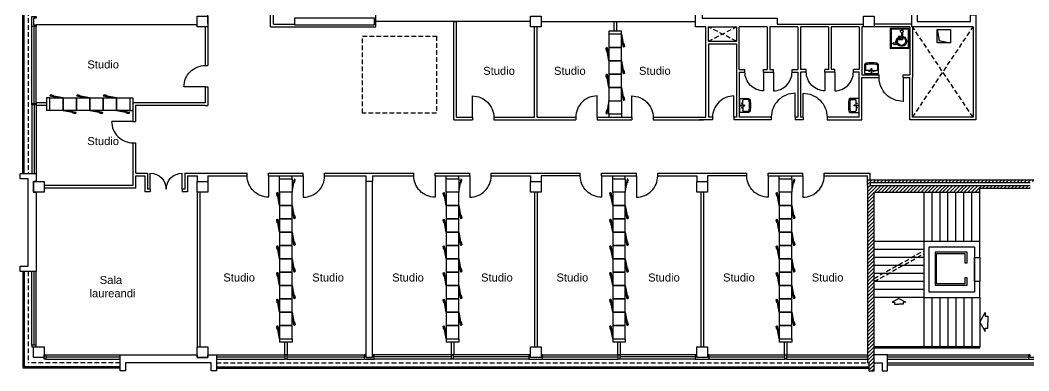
# Model space of a CAD drawing. Header units: millimetres. Extents: x 1523 to 2870, y 1212 to 1902.
# Drawn here: x 1570.4 to 1948.3, y 1512.1 to 1643.6 of the extents above; entities that cross this region are included whole.
import ezdxf

# ---------------------------------------------------------------- set-up
doc = ezdxf.new("R2010")
doc.units = ezdxf.units.MM
for name, pattern in [('CONTINUA', [0]), ('HIDDEN', [0.375, 0.25, -0.125]), ('TRATTEGGIATA2', [0.375, 0.25, -0.125])]:
    doc.linetypes.add(name, pattern=pattern)
for name, color, linetype in [('arredi', 143, 'Continuous'), ('CPI', 6, 'Continuous'), ('PROIEZIONI', 4, 'CONTINUA'), ('RETINI', 8, 'Continuous'), ('SEZIONI', 7, 'Continuous'), ('TESTO', 7, 'Continuous')]:
    doc.layers.add(name, color=color, linetype=linetype)
doc.styles.add('Arial', font='Arial.ttf')

# ---------------------------------------------------------------- blocks, each defined once
blk = doc.blocks.new('ED003', base_point=(0.838, 5.982))
for p, q in [((0.838, 5.982), (0.838, 6.482)), ((1.838, 5.982), (1.838, 6.482))]:
    blk.add_line(p, q)
for centre, start, end in [((0.838, 5.982), 0, 90), ((1.838, 5.982), 90, 180)]:
    blk.add_arc(centre, 0.5, start, end)
blk = doc.blocks.new('MODULOPARETEATTREZZATA')
at = {"linetype": 'Continuous'}
for p, q in [((47, 0), (0, 0)), ((0, 0), (0, -50)), ((47, 0), (56.2, -49.1)), ((47, -50), (47, 0)), ((54.3, -49.5), (47, -10.8)), ((54.9, -35.7), (55.9, -35.5)), ((57.1, -47.5), (54.9, -35.7)), ((55.9, -35.5), (58.1, -47.3)), ((0, -50), (47, -50)), ((56.2, -49.1), (54.3, -49.5)), ((58.1, -47.3), (57.1, -47.5))]:
    blk.add_line(p, q, dxfattribs=at)
blk = doc.blocks.new('ED001', base_point=(1.838, 7.784))
blk.add_line((1.838, 7.784), (1.838, 8.781))
blk.add_arc((1.836, 7.784), 0.998, 89.8816, 180)
blk = doc.blocks.new('HANDICAP')
for p, q in [((0, 13), (1, 13)), ((0, 13), (0, 11.917)), ((0.042, 12.958), (0.958, 12.958)), ((0.042, 12.958), (0.042, 11.958)), ((0.958, 12.958), (0.958, 11.958)), ((1, 13), (1, 11.917)), ((0.308, 12.571), (0.308, 12.513)), ((0.342, 12.778), (0.342, 12.392)), ((0.4, 12.764), (0.4, 12.571)), ((0.4, 12.571), (0.587, 12.571)), ((0.4, 12.513), (0.4, 12.45)), ((0.4, 12.513), (0.587, 12.513)), ((0.4, 12.45), (0.658, 12.45)), ((0.587, 12.571), (0.587, 12.513)), ((0.658, 12.45), (0.752, 12.185)), ((0, 11.917), (1, 11.917)), ((0.042, 11.958), (0.958, 11.958)), ((0.342, 12.392), (0.617, 12.392)), ((0.617, 12.392), (0.717, 12.108)), ((0.618, 12.288), (0.649, 12.199)), ((0.717, 12.108), (0.867, 12.167)), ((0.752, 12.185), (0.846, 12.221)), ((0.867, 12.167), (0.846, 12.221))]:
    blk.add_line(p, q)
for centre, radius, start, end in [((0.398, 12.311), 0.275, 109.0883, 335.8906), ((0.398, 12.311), 0.221, 114.0315, 353.9362), ((0.387, 12.837), 0.075, 280.1076, 232.9666)]:
    blk.add_arc(centre, radius, start, end)
blk = doc.blocks.new('SANI202R')
for p, q in [((0.158, 0), (0.158, 0.232)), ((0.158, 0), (0.158, -0.232)), ((0.393, 0.282), (0.208, 0.282)), ((0.393, -0.282), (0.208, -0.282))]:
    blk.add_line(p, q)
blk.add_lwpolyline([(0.02, 0.305), (0.02, 0), (0.02, -0.305, 0.270322), (0.036, -0.325, 0.012971), (0.431, -0.325, 0.351801), (0.504, -0.25, 0.023121), (0.515, 0, 0.023121), (0.504, 0.25, 0.351801), (0.431, 0.325, 0.012971), (0.036, 0.325, 0.270322)], format="xyb", close=True)
for centre, radius in [((0.086, 0), 0.0175), ((0.117, 0.1), 0.015), ((0.23, 0), 0.023), ((0.117, -0.1), 0.015)]:
    blk.add_circle(centre, radius)
for centre, radius, start, end in [((0.208, 0.232), 0.05, 90, 180), ((0.398, 0.233), 0.0491, 20.305, 95.8759), ((-2.256, 0.008), 2.711, 359.8359, 5.134), ((-2.256, -0.008), 2.711, 354.866, 0.1641), ((0.208, -0.232), 0.05, 180, 270), ((0.398, -0.233), 0.0491, 264.1241, 339.695)]:
    blk.add_arc(centre, radius, start, end)
blk = doc.blocks.new('FUMI')
at = {"layer": 'CPI', "ltscale": 0.5}
blk.add_hatch(color=8, dxfattribs=at).paths.add_polyline_path([(7.2, 8.2), (0, 50), (0, 0), (50, 0)])
at = {"layer": 'CPI', "color": 8, "ltscale": 0.5}
for p, q in [((0, 0), (0, 50)), ((0, 50), (7.2, 8.2)), ((0, 50), (50, 50)), ((50, 50), (50, 0)), ((50, 0), (0, 0)), ((7.2, 8.2), (50, 0))]:
    blk.add_line(p, q, dxfattribs=at)

msp = doc.modelspace()

# ---------------------------------------------------------------- hatches: boundary and pattern name
at = {"layer": 'RETINI', "true_color": 0x9e004f}
h = msp.add_hatch(dxfattribs=at)
h.set_pattern_fill('ANSI31', color=234, scale=0.3)
h.set_pattern_definition([(45, (-291938.13885, 424269.952), (-0.673519209, 0.673519209), [])])
h.paths.add_polyline_path([(1929.91, 1580.61), (1948.72, 1580.61), (1948.72, 1581.61), (1888.82, 1581.61), (1888.82, 1582.61), (1948.72, 1582.61), (1948.72, 1583.11), (1952.72, 1583.11), (1952.72, 1582.61), (1957.07, 1582.61), (1957.07, 1581.61), (1952.72, 1581.61), (1952.72, 1580.61), (1958.07, 1580.61), (1958.07, 1583.61), (1888.82, 1583.61), (1887.82, 1583.61), (1887.82, 1581.61), (1887.82, 1517.11), (1887.82, 1515.11), (1888.32, 1515.11), (1888.32, 1512.11), (1890.32, 1512.11), (1890.32, 1515.11), (1890.32, 1518.11), (1890.32, 1520.61), (1890.32, 1521.11), (1890.32, 1579.11), (1929.91, 1579.11)])
h.paths.add_polyline_path([(1982.42, 1583.61), (1981.42, 1583.61), (1976.07, 1583.61), (1976.07, 1580.61), (1981.42, 1580.61), (1981.42, 1550.11), (1973.36, 1550.11), (1973.36, 1518.11), (1974.36, 1518.11), (1974.36, 1549.11), (1982.42, 1549.11)])
h.paths.add_polyline_path([(1977.07, 1581.61), (1977.07, 1582.61), (1981.42, 1582.61), (1981.42, 1581.61)], flags=16)

# ---------------------------------------------------------------- linework, layer by layer
at = {"layer": 'arredi', "ltscale": 0.5}
for p, q in [((1795.67, 1639.55), (1790.97, 1639.55)), ((1790.97, 1639.55), (1790.97, 1638.4)), ((1795.67, 1638.4), (1795.67, 1639.55))]:
    msp.add_line(p, q, dxfattribs=at)
at = {"layer": 'arredi'}
for p, q in [((1581.44, 1614.47), (1580.26, 1614.47)), ((1580.26, 1614.47), (1580.26, 1609.77)), ((1611.44, 1614.47), (1612.62, 1614.47)), ((1612.62, 1614.47), (1612.62, 1609.77)), ((1581.44, 1609.77), (1580.26, 1609.77)), ((1611.44, 1609.77), (1612.62, 1609.77)), ((1790.97, 1608.4), (1790.97, 1607.21)), ((1795.67, 1608.4), (1795.67, 1607.21)), ((1667.57, 1584.07), (1667.57, 1585.21)), ((1672.27, 1584.07), (1672.27, 1585.21)), ((1729.97, 1584.07), (1729.97, 1585.21)), ((1734.67, 1584.07), (1734.67, 1585.21)), ((1792.37, 1584.07), (1792.37, 1585.21)), ((1797.07, 1584.07), (1797.07, 1585.21)), ((1854.77, 1584.07), (1854.77, 1585.21)), ((1859.47, 1584.07), (1859.47, 1585.21)), ((1667.57, 1524.07), (1667.57, 1522.92)), ((1672.27, 1524.07), (1672.27, 1522.92)), ((1729.97, 1524.07), (1729.97, 1522.92)), ((1734.67, 1524.07), (1734.67, 1522.92)), ((1792.37, 1524.07), (1792.37, 1522.92)), ((1797.07, 1524.07), (1797.07, 1522.92)), ((1854.77, 1524.07), (1854.77, 1522.92)), ((1859.47, 1524.07), (1859.47, 1522.92)), ((1672.27, 1522.92), (1667.57, 1522.92)), ((1734.67, 1522.92), (1729.97, 1522.92)), ((1797.07, 1522.92), (1792.37, 1522.92)), ((1859.47, 1522.92), (1854.77, 1522.92))]:
    msp.add_line(p, q, dxfattribs=at)
at = {"layer": 'PROIEZIONI', "ltscale": 0.5}
for p, q in [((1571.39, 1586.13), (1571.39, 1828.1)), ((1571.83, 1586.13), (1571.83, 1828.1)), ((1574.76, 1612.42), (1574.76, 1641.27)), ((1575.56, 1612.42), (1575.56, 1641.27)), ((1576.36, 1612.42), (1576.36, 1641.27)), ((1761.52, 1643.12), (1703.62, 1643.12)), ((1765.52, 1643.12), (1823.42, 1643.12)), ((1574.76, 1611.82), (1574.76, 1586.13)), ((1575.56, 1611.82), (1575.56, 1586.13)), ((1576.36, 1611.82), (1576.36, 1586.13)), ((1908.91, 1579.11), (1908.91, 1560.61)), ((1911.91, 1579.11), (1911.91, 1560.61)), ((1914.91, 1579.11), (1914.91, 1560.61)), ((1917.91, 1560.61), (1917.91, 1579.11)), ((1920.91, 1560.61), (1920.91, 1579.11)), ((1923.91, 1560.61), (1923.91, 1579.11)), ((1926.91, 1560.61), (1926.91, 1579.11)), ((1929.91, 1560.61), (1929.91, 1579.11)), ((1908.91, 1560.61), (1890.32, 1560.61)), ((1908.91, 1557.61), (1890.32, 1557.61)), ((1908.91, 1554.61), (1890.32, 1554.61)), ((1927.91, 1554.61), (1927.91, 1545.61)), ((1927.91, 1545.61), (1927.91, 1554.61)), ((1929.91, 1554.61), (1929.91, 1545.61)), ((1929.91, 1554.61), (1929.91, 1545.61)), ((1908.91, 1551.61), (1890.32, 1551.61)), ((1571.36, 1549.37), (1571.36, 1513.11)), ((1571.8, 1549.37), (1571.8, 1513.55)), ((1574.76, 1521.71), (1574.76, 1549.37)), ((1575.56, 1521.71), (1575.56, 1549.37)), ((1576.36, 1521.71), (1576.36, 1549.37)), ((1908.91, 1548.61), (1890.32, 1548.61)), ((1908.91, 1545.61), (1890.32, 1545.61)), ((1908.91, 1542.61), (1890.32, 1542.61)), ((1908.91, 1539.61), (1890.32, 1539.61)), ((1899.61, 1539.26), (1897.06, 1537.87)), ((1899.61, 1539.26), (1902.16, 1537.87)), ((1908.91, 1539.61), (1908.91, 1521.11)), ((1911.91, 1539.61), (1911.91, 1521.11)), ((1914.91, 1539.61), (1914.91, 1521.11)), ((1917.91, 1539.61), (1917.91, 1521.11)), ((1920.91, 1539.61), (1920.91, 1521.11)), ((1923.91, 1539.61), (1923.91, 1521.11)), ((1926.91, 1539.61), (1926.91, 1521.11)), ((1929.91, 1539.61), (1929.91, 1521.11)), ((1897.06, 1537.87), (1898, 1537.87)), ((1898, 1537.87), (1898, 1537.14)), ((1898, 1537.14), (1899.61, 1537.14)), ((1901.23, 1537.14), (1899.61, 1537.14)), ((1901.23, 1537.87), (1901.23, 1537.14)), ((1902.16, 1537.87), (1901.23, 1537.87)), ((1929.96, 1530.37), (1931.91, 1533.94)), ((1931.91, 1533.94), (1931.91, 1532.63)), ((1931.91, 1532.63), (1932.93, 1532.63)), ((1932.93, 1532.63), (1932.93, 1530.37)), ((1929.96, 1530.37), (1931.91, 1526.8)), ((1931.91, 1526.8), (1931.91, 1528.1)), ((1931.91, 1528.1), (1932.93, 1528.1)), ((1932.93, 1528.1), (1932.93, 1530.37)), ((1579.96, 1518.11), (1607.82, 1518.11)), ((1579.96, 1517.31), (1607.82, 1517.31)), ((1579.96, 1516.51), (1607.82, 1516.51)), ((1643.92, 1518.11), (1669.62, 1518.11)), ((1643.92, 1517.31), (1669.62, 1517.31)), ((1643.92, 1516.51), (1669.62, 1516.51)), ((1670.22, 1518.11), (1699.27, 1518.11)), ((1670.22, 1517.31), (1699.27, 1517.31)), ((1670.22, 1516.51), (1699.27, 1516.51)), ((1732.02, 1518.11), (1702.97, 1518.11)), ((1732.02, 1517.31), (1702.97, 1517.31)), ((1732.02, 1516.51), (1702.97, 1516.51)), ((1760.92, 1518.11), (1732.62, 1518.11)), ((1760.92, 1517.31), (1732.62, 1517.31)), ((1760.92, 1516.51), (1732.62, 1516.51)), ((1766.12, 1518.11), (1794.42, 1518.11)), ((1766.12, 1517.31), (1794.42, 1517.31)), ((1766.12, 1516.51), (1794.42, 1516.51)), ((1823.32, 1518.11), (1795.02, 1518.11)), ((1823.32, 1517.31), (1795.02, 1517.31)), ((1823.32, 1516.51), (1795.02, 1516.51)), ((1828.52, 1518.11), (1856.82, 1518.11)), ((1828.52, 1517.31), (1856.82, 1517.31)), ((1828.52, 1516.51), (1856.82, 1516.51)), ((1857.42, 1518.11), (1887.82, 1518.11)), ((1857.42, 1517.31), (1887.82, 1517.31)), ((1857.42, 1516.51), (1887.82, 1516.51)), ((1895.32, 1518.11), (1948.12, 1518.11)), ((1895.32, 1517.31), (1948.12, 1517.31)), ((1895.32, 1516.51), (1948.12, 1516.51)), ((1607.82, 1513.11), (1571.36, 1513.11)), ((1607.82, 1513.55), (1571.8, 1513.55)), ((1643.92, 1513.55), (1888.32, 1513.55)), ((1643.92, 1513.11), (1888.32, 1513.11)), ((1895.32, 1515.11), (2013.12, 1515.11)), ((1895.32, 1514.31), (2013.12, 1514.31))]:
    msp.add_line(p, q, dxfattribs=at)
at = {"layer": 'PROIEZIONI', "color": 143, "linetype": 'HIDDEN', "ltscale": 7}
for p, q in [((1573.36, 1828.1), (1573.36, 1586.13)), ((1828.22, 1635.7), (1838.72, 1641.12)), ((1838.72, 1635.7), (1828.22, 1641.12)), ((1927.4, 1607.21), (1904.72, 1641.12)), ((1904.72, 1607.21), (1927.42, 1641.12)), ((1890.32, 1546.77), (1908.91, 1557.16)), ((1890.32, 1545.61), (1908.91, 1556)), ((1573.36, 1549.37), (1573.36, 1515.11)), ((1607.82, 1515.11), (1573.36, 1515.11)), ((1643.92, 1515.11), (1887.82, 1515.11))]:
    msp.add_line(p, q, dxfattribs=at)
msp.add_lwpolyline([(1698.63, 1637.65), (1726.29, 1637.65), (1726.29, 1608.77), (1698.63, 1608.77)], close=True, dxfattribs=at)
at = {"layer": 'PROIEZIONI', "ltscale": 0.5}
msp.add_lwpolyline([(1924.31, 1552.61), (1925.11, 1552.61), (1925.11, 1556.61), (1913.2, 1556.61), (1913.2, 1544.24), (1925.11, 1544.24), (1925.11, 1547.01), (1924.31, 1547.01), (1924.31, 1544.74), (1913.7, 1544.74), (1913.7, 1556.11), (1924.31, 1556.11)], close=True, dxfattribs=at)
at = {"layer": 'RETINI'}
for p, q in [((1888.82, 1583.61), (1887.82, 1583.61)), ((1890.32, 1515.11), (1890.32, 1518.11))]:
    msp.add_line(p, q, dxfattribs=at)
at = {"layer": 'SEZIONI', "ltscale": 0.5}
for p, q in [((1640.72, 1642.37), (1640.72, 1660.67)), ((1664.21, 1641.12), (1664.21, 1660.67)), ((1665.21, 1642.12), (1665.21, 1660.67)), ((1636.72, 1641.87), (1576.36, 1641.87)), ((1639.72, 1641.12), (1639.72, 1626.62)), ((1640.72, 1642.37), (1640.72, 1626.62)), ((1664.21, 1641.12), (1703.62, 1641.12)), ((1665.21, 1642.12), (1673.12, 1642.12)), ((1732.82, 1606.21), (1732.82, 1643.12)), ((1732.82, 1643.12), (1733.82, 1643.12)), ((1733.82, 1607.21), (1733.82, 1643.12)), ((1763.02, 1607.21), (1763.02, 1641.12)), ((1764.02, 1607.21), (1764.02, 1641.12)), ((1792.82, 1643.12), (1792.82, 1639.55)), ((1793.82, 1643.12), (1793.82, 1639.55)), ((1827.22, 1607.21), (1827.22, 1641.12)), ((1828.22, 1635.7), (1828.22, 1641.12)), ((1828.22, 1641.12), (1838.72, 1641.12)), ((1838.72, 1641.12), (1838.72, 1635.7)), ((1839.72, 1625.12), (1839.72, 1641.12)), ((1850.22, 1641.12), (1850.22, 1625.12)), ((1851.22, 1641.12), (1851.22, 1625.12)), ((1861.72, 1641.12), (1861.72, 1625.12)), ((1862.72, 1641.12), (1862.72, 1625.12)), ((1873.22, 1641.12), (1873.22, 1625.12)), ((1874.22, 1641.12), (1874.22, 1625.12)), ((1884.72, 1641.12), (1884.72, 1625.12)), ((1885.72, 1641.12), (1885.72, 1623.12)), ((1904.42, 1642.12), (1890.32, 1642.12)), ((1903.72, 1641.12), (1903.72, 1623.12)), ((1904.72, 1641.12), (1904.72, 1622.12)), ((1927.42, 1641.12), (1927.4, 1607.21)), ((1928.42, 1641.12), (1928.42, 1606.21)), ((1828.22, 1635.7), (1838.72, 1635.7)), ((1828.22, 1634.7), (1828.22, 1607.21)), ((1828.22, 1634.7), (1838.72, 1634.7)), ((1838.72, 1634.7), (1838.72, 1607.21)), ((1639.72, 1626.62), (1640.72, 1626.62)), ((1839.72, 1625.12), (1841.9, 1625.12)), ((1841.9, 1624.12), (1841.9, 1625.12)), ((1848.9, 1624.12), (1848.9, 1625.12)), ((1848.9, 1625.12), (1850.22, 1625.12)), ((1851.22, 1625.12), (1852.57, 1625.12)), ((1852.57, 1624.12), (1852.57, 1625.12)), ((1859.57, 1625.12), (1861.72, 1625.12)), ((1859.57, 1624.12), (1859.57, 1625.12)), ((1864.88, 1625.12), (1862.72, 1625.12)), ((1864.88, 1624.12), (1864.88, 1625.12)), ((1871.88, 1624.12), (1871.88, 1625.12)), ((1873.22, 1625.12), (1871.88, 1625.12)), ((1875.55, 1625.12), (1874.22, 1625.12)), ((1875.55, 1624.12), (1875.55, 1625.12)), ((1882.55, 1624.12), (1882.55, 1625.12)), ((1884.72, 1625.12), (1882.55, 1625.12)), ((1839.72, 1624.12), (1839.72, 1607.21)), ((1839.72, 1624.12), (1841.9, 1624.12)), ((1848.9, 1624.12), (1852.57, 1624.12)), ((1859.57, 1624.12), (1861.72, 1624.12)), ((1861.72, 1624.12), (1861.72, 1607.21)), ((1862.72, 1624.12), (1862.72, 1607.21)), ((1864.88, 1624.12), (1862.72, 1624.12)), ((1875.55, 1624.12), (1871.88, 1624.12)), ((1884.72, 1624.12), (1882.55, 1624.12)), ((1884.72, 1607.21), (1884.72, 1624.12)), ((1885.72, 1623.12), (1892.2, 1623.12)), ((1885.72, 1622.12), (1892.2, 1622.12)), ((1885.72, 1606.21), (1885.72, 1622.12)), ((1892.2, 1622.12), (1892.2, 1623.12)), ((1892.2, 1622.12), (1892.2, 1622.12)), ((1901.2, 1622.12), (1901.2, 1623.12)), ((1901.2, 1623.12), (1903.72, 1623.12)), ((1901.2, 1622.12), (1903.72, 1622.12)), ((1903.72, 1606.21), (1903.72, 1622.12)), ((1904.72, 1607.21), (1904.72, 1622.12)), ((1639.72, 1618.62), (1640.72, 1618.62)), ((1639.72, 1618.62), (1639.72, 1612.62)), ((1640.72, 1618.62), (1640.72, 1611.62)), ((1580.26, 1612.62), (1576.36, 1612.62)), ((1576.36, 1611.62), (1576.36, 1612.62)), ((1580.26, 1611.62), (1576.36, 1611.62)), ((1639.72, 1612.62), (1612.62, 1612.62)), ((1612.62, 1612.62), (1612.62, 1605.62)), ((1639.72, 1611.62), (1613.62, 1611.62)), ((1613.62, 1611.62), (1613.62, 1605.62)), ((1639.72, 1611.62), (1640.72, 1611.62)), ((1639.72, 1611.62), (1639.72, 1611.62)), ((1732.82, 1606.21), (1739.82, 1606.21)), ((1733.82, 1607.21), (1739.82, 1607.21)), ((1739.82, 1607.21), (1739.82, 1606.21)), ((1747.82, 1607.21), (1763.02, 1607.21)), ((1747.82, 1607.21), (1747.82, 1606.21)), ((1747.82, 1606.21), (1763.52, 1606.21)), ((1763.52, 1606.21), (1778.52, 1606.21)), ((1764.02, 1607.21), (1778.52, 1607.21)), ((1778.52, 1607.21), (1778.52, 1606.21)), ((1786.52, 1607.21), (1799.52, 1607.21)), ((1786.52, 1607.21), (1786.52, 1606.21)), ((1786.52, 1606.21), (1799.52, 1606.21)), ((1799.52, 1607.21), (1799.52, 1606.21)), ((1807.52, 1607.21), (1827.22, 1607.21)), ((1807.52, 1607.21), (1807.52, 1606.21)), ((1807.52, 1606.21), (1826.42, 1606.21)), ((1829.77, 1606.21), (1824.92, 1606.21)), ((1829.77, 1607.21), (1828.22, 1607.21)), ((1829.77, 1607.21), (1829.77, 1606.21)), ((1837.77, 1607.21), (1837.77, 1606.21)), ((1838.72, 1607.21), (1837.77, 1607.21)), ((1851.77, 1606.21), (1837.77, 1606.21)), ((1851.77, 1607.21), (1839.72, 1607.21)), ((1851.77, 1607.21), (1851.77, 1606.21)), ((1861.72, 1607.21), (1860.77, 1607.21)), ((1860.77, 1607.21), (1860.77, 1606.21)), ((1863.67, 1606.21), (1860.77, 1606.21)), ((1863.67, 1607.21), (1862.72, 1607.21)), ((1863.67, 1607.21), (1863.67, 1606.21)), ((1872.67, 1607.21), (1872.67, 1606.21)), ((1884.72, 1607.21), (1872.67, 1607.21)), ((1872.67, 1606.21), (1885.72, 1606.21)), ((1928.42, 1606.21), (1903.72, 1606.21)), ((1927.4, 1607.21), (1904.72, 1607.21)), ((1612.62, 1605.62), (1613.62, 1605.62)), ((1612.62, 1597.62), (1612.62, 1581.61)), ((1612.62, 1597.62), (1613.62, 1597.62)), ((1613.62, 1597.62), (1613.62, 1586.21)), ((1613.62, 1585.21), (1613.62, 1580.61)), ((1613.64, 1586.21), (1618.1, 1586.21)), ((1613.64, 1585.21), (1617.1, 1585.21)), ((1617.1, 1585.21), (1617.09, 1579.21)), ((1618.1, 1586.21), (1618.1, 1580.21)), ((1632.1, 1586.21), (1632.1, 1580.21)), ((1632.1, 1586.21), (1636.74, 1586.21)), ((1633.1, 1585.21), (1633.09, 1579.21)), ((1633.1, 1585.21), (1636.74, 1585.21)), ((1636.72, 1586.21), (1655.42, 1586.21)), ((1636.72, 1586.21), (1636.72, 1586.21)), ((1636.72, 1585.21), (1636.72, 1583.11)), ((1640.72, 1585.21), (1655.42, 1585.21)), ((1640.72, 1585.21), (1640.72, 1583.11)), ((1655.42, 1585.21), (1655.42, 1586.21)), ((1663.42, 1586.21), (1676.42, 1586.21)), ((1663.42, 1585.21), (1663.42, 1586.21)), ((1663.42, 1585.21), (1676.42, 1585.21)), ((1676.42, 1585.21), (1676.42, 1586.21)), ((1684.42, 1586.21), (1701.12, 1586.21)), ((1684.42, 1585.21), (1684.42, 1586.21)), ((1684.42, 1585.21), (1699.87, 1585.21)), ((1699.87, 1585.21), (1699.87, 1583.11)), ((1701.12, 1586.21), (1717.82, 1586.21)), ((1702.37, 1585.21), (1702.37, 1583.11)), ((1702.37, 1585.21), (1717.82, 1585.21)), ((1717.82, 1585.21), (1717.82, 1586.21)), ((1725.82, 1585.21), (1725.82, 1586.21)), ((1725.82, 1586.21), (1738.82, 1586.21)), ((1725.82, 1585.21), (1738.82, 1585.21)), ((1738.82, 1585.21), (1738.82, 1586.21)), ((1746.82, 1586.21), (1780.22, 1586.21)), ((1746.82, 1585.21), (1746.82, 1586.21)), ((1746.82, 1585.21), (1761.52, 1585.21)), ((1761.52, 1585.21), (1761.52, 1583.11)), ((1765.52, 1585.21), (1765.52, 1583.11)), ((1780.22, 1585.21), (1765.52, 1585.21)), ((1780.22, 1585.21), (1780.22, 1586.21)), ((1788.22, 1586.21), (1801.22, 1586.21)), ((1788.22, 1585.21), (1788.22, 1586.21)), ((1788.22, 1585.21), (1801.22, 1585.21)), ((1801.22, 1585.21), (1801.22, 1586.21)), ((1809.22, 1586.21), (1842.62, 1586.21)), ((1809.22, 1585.21), (1809.22, 1586.21)), ((1809.22, 1585.21), (1823.92, 1585.21)), ((1823.92, 1585.21), (1823.92, 1583.11)), ((1827.92, 1585.21), (1827.92, 1583.11)), ((1842.62, 1585.21), (1827.92, 1585.21)), ((1842.62, 1585.21), (1842.62, 1586.21)), ((1850.62, 1586.21), (1863.62, 1586.21)), ((1850.62, 1585.21), (1850.62, 1586.21)), ((1850.62, 1585.21), (1863.62, 1585.21)), ((1863.62, 1585.21), (1863.62, 1586.21)), ((1871.62, 1586.21), (1888.82, 1586.21)), ((1871.62, 1585.21), (1871.62, 1586.21)), ((1871.62, 1585.21), (1887.82, 1585.21)), ((1887.82, 1581.61), (1887.82, 1585.21)), ((1888.82, 1583.61), (1888.82, 1586.21)), ((1612.62, 1581.61), (1579.36, 1581.61)), ((1613.62, 1580.61), (1579.36, 1580.61)), ((1619.09, 1580.21), (1618.08, 1580.21)), ((1619.09, 1580.21), (1619.08, 1579.21)), ((1631.09, 1580.21), (1631.08, 1579.21)), ((1632.08, 1580.21), (1631.09, 1580.21)), ((1618.09, 1579.21), (1617.09, 1579.21)), ((1619.08, 1579.21), (1618.08, 1579.21)), ((1632.08, 1579.21), (1631.08, 1579.21)), ((1632.09, 1579.21), (1632.09, 1579.21)), ((1633.09, 1579.21), (1632.09, 1579.21)), ((1636.72, 1579.11), (1636.72, 1521.11)), ((1636.72, 1579.11), (1636.72, 1564.29)), ((1637.72, 1579.11), (1637.72, 1521.11)), ((1763.02, 1579.11), (1763.02, 1521.11)), ((1764.02, 1579.11), (1764.02, 1521.11)), ((1825.42, 1579.11), (1825.42, 1521.11)), ((1826.42, 1579.11), (1826.42, 1521.11)), ((1669.42, 1522.92), (1669.42, 1518.11)), ((1670.42, 1522.92), (1670.42, 1518.11)), ((1731.82, 1522.92), (1731.82, 1518.11)), ((1732.82, 1522.92), (1732.82, 1518.11)), ((1794.22, 1522.92), (1794.22, 1518.11)), ((1795.22, 1522.92), (1795.22, 1518.11)), ((1856.62, 1522.92), (1856.62, 1518.11)), ((1857.62, 1522.92), (1857.62, 1518.11)), ((1929.91, 1521.11), (1890.32, 1521.11)), ((1929.91, 1520.61), (1890.32, 1520.61)), ((1929.91, 1520.61), (1929.91, 1521.11)), ((1670.42, 1518.11), (1669.42, 1518.11)), ((1732.82, 1518.11), (1731.82, 1518.11)), ((1795.22, 1518.11), (1794.22, 1518.11))]:
    msp.add_line(p, q, dxfattribs=at)
at = {"layer": 'SEZIONI'}
for p, q in [((1703.62, 1643.12), (1703.62, 1645.72)), ((1703.62, 1641.12), (1703.62, 1643.12)), ((1888.82, 1582.61), (1888.82, 1581.61))]:
    msp.add_line(p, q, dxfattribs=at)
at = {"layer": 'SEZIONI', "ltscale": 0.5}
for points in [[(1927.42, 1641.12), (1904.42, 1641.12), (1904.42, 1666.12), (1928.42, 1666.12), (1928.42, 1660.64), (1926.42, 1660.64), (1926.42, 1664.16), (1906.42, 1664.12), (1906.42, 1643.12), (1926.42, 1643.12), (1926.42, 1645.64), (1928.42, 1645.64), (1928.42, 1641.12)], [(1827.22, 1641.12), (1823.42, 1641.12), (1823.42, 1647.61), (1825.92, 1647.61), (1825.92, 1644.37), (1853.92, 1644.37), (1853.92, 1642.12), (1886.32, 1642.12)], [(1850.22, 1641.12), (1839.72, 1641.12)], [(1861.72, 1641.12), (1851.22, 1641.12)], [(1873.22, 1641.12), (1862.72, 1641.12)], [(1884.72, 1641.12), (1874.22, 1641.12)], [(1903.72, 1641.12), (1885.72, 1641.12)], [(1952.72, 1580.61), (1958.07, 1580.61), (1958.07, 1583.61), (1888.82, 1583.61)], [(1887.82, 1581.61), (1887.82, 1517.11)], [(1948.72, 1582.61), (1888.82, 1582.61)], [(1888.82, 1581.61), (1948.72, 1581.61)], [(1890.32, 1521.11), (1890.32, 1579.11), (1929.91, 1579.11), (1929.91, 1580.61)], [(1929.91, 1580.61), (1948.72, 1580.61)], [(1890.32, 1518.11), (1890.32, 1520.61)], [(1887.82, 1517.11), (1887.82, 1515.11), (1888.32, 1515.11), (1888.32, 1512.11), (1890.32, 1512.11), (1890.32, 1515.11), (1893.32, 1515.11), (1893.32, 1512.11), (1895.32, 1512.11), (1895.32, 1518.11), (1890.32, 1518.11)]]:
    msp.add_lwpolyline(points, dxfattribs=at)
for points in [[(1576.36, 1641.87), (1576.36, 1641.27), (1574.76, 1641.27), (1574.76, 1644.97), (1576.36, 1644.97), (1576.36, 1644.37), (1575.36, 1644.37), (1575.36, 1641.87)], [(1636.72, 1641.12), (1636.72, 1645.12), (1640.72, 1645.12), (1640.72, 1641.12)], [(1703.12, 1641.87), (1703.12, 1644.37), (1673.12, 1644.37), (1673.12, 1641.87)], [(1761.52, 1641.12), (1761.52, 1645.12), (1765.52, 1645.12), (1765.52, 1641.12)], [(1886.32, 1641.12), (1886.32, 1645.12), (1890.32, 1645.12), (1890.32, 1641.12)], [(1576.36, 1611.82), (1574.76, 1611.82), (1574.76, 1612.42), (1576.36, 1612.42)], [(1570.36, 1549.37), (1570.36, 1551.37), (1573.36, 1551.37), (1573.36, 1584.13), (1570.36, 1584.13), (1570.36, 1586.13), (1576.36, 1586.13), (1576.36, 1583.11), (1575.36, 1583.11), (1575.36, 1579.11), (1576.36, 1579.11), (1576.36, 1549.37)], [(1575.36, 1579.11), (1575.36, 1583.11), (1579.36, 1583.11), (1579.36, 1579.11)], [(1636.72, 1579.11), (1636.72, 1583.11), (1640.72, 1583.11), (1640.72, 1579.11)], [(1699.87, 1583.11), (1699.87, 1517.11), (1702.37, 1517.11), (1702.37, 1583.11)], [(1761.52, 1579.11), (1761.52, 1583.11), (1765.52, 1583.11), (1765.52, 1579.11)], [(1823.92, 1579.11), (1823.92, 1583.11), (1827.92, 1583.11), (1827.92, 1579.11)], [(1927.91, 1545.61), (1927.91, 1541.61), (1910.91, 1541.61), (1910.91, 1558.61), (1927.91, 1558.61), (1927.91, 1554.61), (1929.91, 1554.61), (1929.91, 1560.61), (1908.91, 1560.61), (1908.91, 1539.61), (1929.91, 1539.61), (1929.91, 1545.61)], [(1576.36, 1521.71), (1574.76, 1521.71), (1574.76, 1521.11), (1576.36, 1521.11)], [(1575.36, 1517.11), (1575.36, 1521.11), (1579.36, 1521.11), (1579.36, 1517.11)], [(1636.72, 1517.11), (1636.72, 1521.11), (1640.72, 1521.11), (1640.72, 1517.11)], [(1761.52, 1517.11), (1761.52, 1521.11), (1765.52, 1521.11), (1765.52, 1517.11)], [(1823.92, 1517.11), (1823.92, 1521.11), (1827.92, 1521.11), (1827.92, 1517.11)], [(1579.96, 1518.11), (1579.96, 1516.51), (1579.36, 1516.51), (1579.36, 1518.11)], [(1640.72, 1517.11), (1640.72, 1518.11), (1643.92, 1518.11), (1643.92, 1512.11), (1641.92, 1512.11), (1641.92, 1515.11), (1609.82, 1515.11), (1609.82, 1512.11), (1607.82, 1512.11), (1607.82, 1518.11), (1636.72, 1518.11), (1636.72, 1517.11)], [(1670.22, 1518.11), (1670.22, 1516.51), (1669.62, 1516.51), (1669.62, 1518.11)], [(1699.87, 1518.11), (1699.27, 1518.11), (1699.27, 1516.51), (1702.97, 1516.51), (1702.97, 1518.11), (1702.37, 1518.11), (1702.37, 1517.11), (1699.87, 1517.11)], [(1732.62, 1518.11), (1732.62, 1516.51), (1732.02, 1516.51), (1732.02, 1518.11)], [(1732.62, 1518.11), (1732.62, 1516.51), (1732.02, 1516.51), (1732.02, 1518.11)], [(1761.52, 1518.11), (1760.92, 1518.11), (1760.92, 1516.51), (1766.12, 1516.51), (1766.12, 1518.11), (1765.52, 1518.11), (1765.52, 1517.11), (1761.52, 1517.11)], [(1795.02, 1518.11), (1795.02, 1516.51), (1794.42, 1516.51), (1794.42, 1518.11)], [(1795.02, 1518.11), (1795.02, 1516.51), (1794.42, 1516.51), (1794.42, 1518.11)], [(1823.92, 1518.11), (1823.32, 1518.11), (1823.32, 1516.51), (1828.52, 1516.51), (1828.52, 1518.11), (1827.92, 1518.11), (1827.92, 1517.11), (1823.92, 1517.11)], [(1857.42, 1518.11), (1857.42, 1516.51), (1856.82, 1516.51), (1856.82, 1518.11)], [(1948.72, 1518.11), (1948.12, 1518.11), (1948.12, 1516.51), (1953.32, 1516.51), (1953.32, 1518.11), (1952.72, 1518.11), (1952.72, 1517.11), (1948.72, 1517.11)]]:
    msp.add_lwpolyline(points, close=True, dxfattribs=at)

# ---------------------------------------------------------------- block references
at = {"layer": 'arredi', "ltscale": 0.5, "xscale": -7, "yscale": 7, "zscale": 7}
msp.add_blockref('HANDICAP', (1903.37, 1549.54), dxfattribs=at)
at = {"layer": 'arredi', "yscale": 0.1, "zscale": 0.1}
for p, xscale in [((1790.97, 1638.4), 0.1), ((1790.97, 1628.4), 0.1), ((1790.97, 1618.4), 0.1), ((1795.67, 1613.4), -0.1), ((1667.57, 1574.07), 0.1), ((1729.97, 1574.07), 0.1), ((1792.37, 1574.07), 0.1), ((1854.77, 1574.07), 0.1), ((1667.57, 1564.07), 0.1), ((1729.97, 1564.07), 0.1), ((1792.37, 1564.07), 0.1), ((1854.77, 1564.07), 0.1), ((1667.57, 1554.07), 0.1), ((1729.97, 1554.07), 0.1), ((1792.37, 1554.07), 0.1), ((1854.77, 1554.07), 0.1), ((1667.57, 1544.07), 0.1), ((1729.97, 1544.07), 0.1), ((1792.37, 1544.07), 0.1), ((1854.77, 1544.07), 0.1), ((1667.57, 1534.07), 0.1), ((1729.97, 1534.07), 0.1), ((1792.37, 1534.07), 0.1), ((1854.77, 1534.07), 0.1)]:
    msp.add_blockref('MODULOPARETEATTREZZATA', p, dxfattribs=dict(at, xscale=xscale))
at = {"layer": 'arredi', "yscale": 0.1, "zscale": 0.1, "rotation": 180}
for p, xscale in [((1795.67, 1628.4), 0.1), ((1795.67, 1618.4), 0.1), ((1667.57, 1579.07), -0.1), ((1729.97, 1579.07), -0.1), ((1792.37, 1579.07), -0.1), ((1854.77, 1579.07), -0.1), ((1672.27, 1574.07), 0.1), ((1734.67, 1574.07), 0.1), ((1797.07, 1574.07), 0.1), ((1859.47, 1574.07), 0.1), ((1672.27, 1564.07), 0.1), ((1734.67, 1564.07), 0.1), ((1797.07, 1564.07), 0.1), ((1859.47, 1564.07), 0.1), ((1672.27, 1554.07), 0.1), ((1734.67, 1554.07), 0.1), ((1797.07, 1554.07), 0.1), ((1859.47, 1554.07), 0.1), ((1672.27, 1544.07), 0.1), ((1734.67, 1544.07), 0.1), ((1797.07, 1544.07), 0.1), ((1859.47, 1544.07), 0.1), ((1672.27, 1534.07), 0.1), ((1734.67, 1534.07), 0.1), ((1797.07, 1534.07), 0.1), ((1859.47, 1534.07), 0.1), ((1672.27, 1524.07), 0.1), ((1734.67, 1524.07), 0.1), ((1797.07, 1524.07), 0.1), ((1859.47, 1524.07), 0.1)]:
    msp.add_blockref('MODULOPARETEATTREZZATA', p, dxfattribs=dict(at, xscale=xscale))
at = {"layer": 'arredi', "ltscale": 0.5, "yscale": 8, "zscale": 8}
for p, xscale, rotation in [((1889.35, 1623.46), 8, 90), ((1839.83, 1611.63), -8, 180), ((1884.84, 1611.63), 8, 180)]:
    msp.add_blockref('SANI202R', p, dxfattribs=dict(at, xscale=xscale, rotation=rotation))
at = {"layer": 'arredi', "extrusion": (0, 0, -1), "xscale": 0.1, "yscale": 0.1, "zscale": -0.1}
for p, rotation in [((-1586.44, 1609.77), 90), ((-1586.44, 1614.47), 270), ((-1596.44, 1609.77), 90), ((-1596.44, 1614.47), 270), ((-1606.44, 1609.77), 90), ((-1606.44, 1614.47), 270)]:
    msp.add_blockref('MODULOPARETEATTREZZATA', p, dxfattribs=dict(at, rotation=rotation))
at = {"layer": 'PROIEZIONI', "ltscale": 0.5}
for name, p, xscale, yscale, zscale, rotation in [('ED001', (1639.72, 1618.62), -8, 8, 8, 89.99999999999783), ('ED001', (1848.9, 1624.12), -7, 7, 7, 180), ('ED001', (1852.57, 1624.12), 7, 7, 7, 180), ('ED001', (1871.88, 1624.12), -7, 7, 7, 180), ('ED001', (1875.55, 1624.12), 7, 7, 7, 180), ('ED001', (1901.2, 1622.12), -9, 9, 9, 180), ('ED001', (1612.62, 1605.62), 8, 8, 8, 90), ('ED003', (1631.09, 1580.21), -12, 12, 12, 359.9999999999985), ('ED001', (1663.42, 1585.21), -8, 8, 8, 180), ('ED001', (1676.42, 1585.21), 8, 8, 8, 180), ('ED001', (1725.82, 1585.21), -8, 8, 8, 180), ('ED001', (1738.82, 1585.21), 8, 8, 8, 180), ('ED001', (1788.22, 1585.21), -8, 8, 8, 180), ('ED001', (1801.22, 1585.21), 8, 8, 8, 180), ('ED001', (1850.62, 1585.21), -8, 8, 8, 180), ('ED001', (1863.62, 1585.21), 8, 8, 8, 180)]:
    msp.add_blockref(name, p, dxfattribs=dict(at, xscale=xscale, yscale=yscale, zscale=zscale, rotation=rotation))
for p, xscale, yscale, zscale in [((1739.82, 1607.21), -8, 8, 8), ((1786.52, 1607.21), 8, 8, 8), ((1799.52, 1607.21), -8, 8, 8), ((1837.77, 1607.21), 8, 8, 8), ((1860.77, 1607.21), 9, 9, 9), ((1863.67, 1607.21), -9, 9, 9)]:
    msp.add_blockref('ED001', p, dxfattribs=dict(at, xscale=xscale, yscale=yscale, zscale=zscale))
at = {"layer": 'SEZIONI', "linetype": 'TRATTEGGIATA2', "ltscale": 0.3, "xscale": 0.1, "yscale": 0.1, "zscale": 0.1}
msp.add_blockref('FUMI', (1913.92, 1635.12), dxfattribs=at)

# ---------------------------------------------------------------- texts
at = {"layer": 'TESTO', "ltscale": 0.5, "style": 'Arial'}
for p in [(1595.51, 1625.51), (1743.84, 1623.12), (1770.36, 1623.12), (1802.21, 1623.12), (1595.51, 1596.77), (1646.46, 1545.61), (1679.78, 1545.61), (1709.71, 1545.61), (1743.03, 1545.61), (1771.31, 1545.61), (1805.62, 1545.61), (1833.71, 1545.61), (1866.93, 1545.61)]:
    msp.add_text('Studio', height=3, dxfattribs=at).set_placement(p)
at = {"layer": 'TESTO', "insert": (1595.38, 1547.69), "char_height": 3, "width": 19.1416, "attachment_point": 1, "style": 'Arial'}
msp.add_mtext('\\pxqc;Sala  laureandi', dxfattribs=at)

doc.saveas('drawing.dxf')
